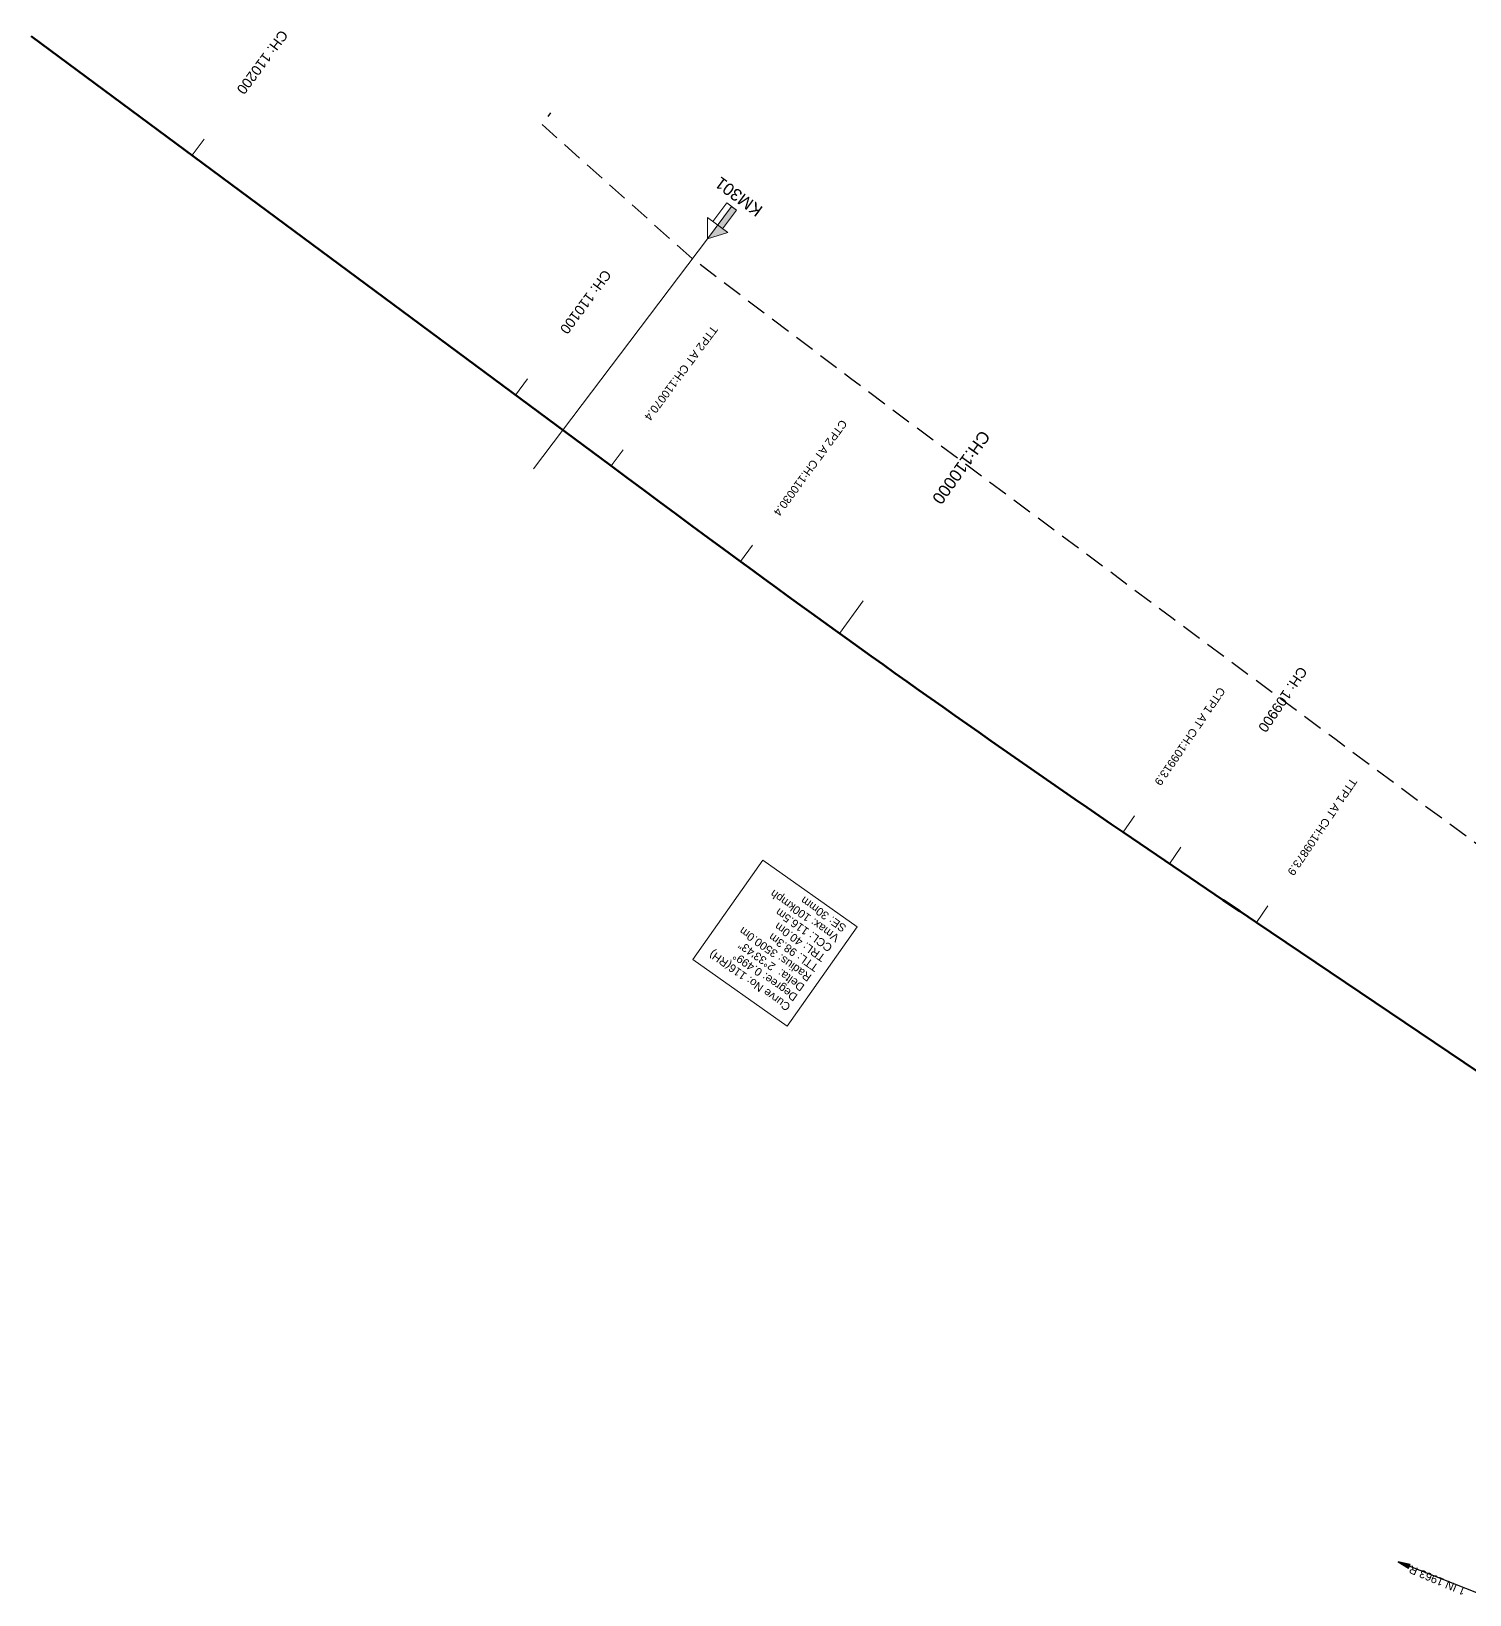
# Model space of a CAD drawing. Header units: metres. Extents: x 643874 to 646664, y 3378445 to 3380508.
# Drawn here: x 643874.1 to 644231.5, y 3380119.4 to 3380507.9 of the extents above; entities that cross this region are included whole.
import ezdxf
from ezdxf.enums import TextEntityAlignment as Align

# ---------------------------------------------------------------- set-up
doc = ezdxf.new("R2010")
doc.units = ezdxf.units.M
doc.header["$MEASUREMENT"] = 0
doc.linetypes.add('CENTER', pattern=[2, 1.25, -0.25, 0.25, -0.25])
doc.linetypes.add('DASHED2', pattern=[0.375, 0.25, -0.125])
for name, color, linetype, lineweight in [('C-ALIG-LABL-DG', 1, 'Continuous', 25), ('Cardinal_Leader', 10, 'Continuous', 0), ('Existing Chainage', 7, 'Continuous', 0), ('Existing Railway Boundary', 36, 'CENTER', 0), ('KM STONE', 7, 'Continuous', 0), ('Proposed Chainage', 10, 'Continuous', 0), ('Proposed Curve_Details', 10, 'Continuous', 0), ('PROPOSED GRADES IN PLAN', 10, 'Continuous', 0), ('Proposed TPTC Chainages', 10, 'Continuous', 0)]:
    doc.layers.add(name, color=color, linetype=linetype, lineweight=lineweight)
doc.layers.add("SARAI BANJARA STN. SRJ's", color=10, linetype='Continuous')
doc.styles.add('ARIAL', font='arial.ttf')
doc.styles.add('Style-Arial', font='arial.ttf')

# ---------------------------------------------------------------- blocks, each defined once
blk = doc.blocks.new('KM POST PLAN')
at = {"extrusion": (0, 0, -1)}
h = blk.add_hatch(color=256, dxfattribs=at)
h.paths.add_polyline_path([(0, -20), (0, -8.47), (3, -8.47), (3, -20)])
h.paths.add_polyline_path([(0, -8.47), (0, 0), (6.25, -8.47), (3, -8.47)], flags=16)
at = {"flags": 128}
for points in [[(0, 0), (-6.25, -8.47), (6.25, -8.47)], [(0, 0), (0, -20)], [(0, 0), (6.25, -8.47)], [(3, -8.47), (3, -20), (-3, -20), (-3, -8.47)]]:
    blk.add_lwpolyline(points, dxfattribs=at)
at = {"style": 'Style-Arial'}
blk.add_attdef('KM-POST', text='', height=6, dxfattribs=at).set_placement((0, -26, -263.95), align=Align.MIDDLE_CENTER)
blk = doc.blocks.new('Direction')
h = blk.add_hatch(color=256)
h.dxf.hatch_style = 1
h.paths.add_polyline_path([(-5.54, 0), (-4.75, -0.13), (-4.75, 0.13)])
blk.add_lwpolyline([(-5.54, 0), (-4.75, -0.13), (-4.75, 0.13)], close=True)
blk.add_lwpolyline([(0, 0), (-5.54, 0)])

msp = doc.modelspace()

# ---------------------------------------------------------------- linework, layer by layer
at = {"layer": 'Cardinal_Leader', "lineweight": 0, "flags": 128}
for points in [[(644018.1548, 3380399.8867), (644021.1326, 3380403.9032)], [(644050.3326, 3380376.1257), (644053.2874, 3380380.1592)], [(644145.4454, 3380308.8533), (644148.2643, 3380312.983)], [(644178.568, 3380286.4281), (644181.3633, 3380290.5738)]]:
    msp.add_lwpolyline(points, dxfattribs=at)
at = {"layer": 'Existing Chainage', "color": 7, "linetype": 'Continuous', "lineweight": 13, "flags": 128}
msp.add_lwpolyline([(644042.1551, 3380456.311), (643998.889, 3380399.1763)], dxfattribs=at)
at = {"layer": 'Existing Railway Boundary', "color": 32, "linetype": 'DASHED2', "lineweight": 25, "ltscale": 20, "flags": 128}
msp.add_lwpolyline([(644447.3185, 3380146.793), (644438.8282, 3380153.1361), (644398.771, 3380183.0605), (644358.6681, 3380212.8501), (644198.015, 3380332.0525), (644157.8811, 3380361.8733), (644117.7416, 3380391.7282), (644077.6627, 3380421.6234), (644038.4538, 3380451.287), (644001.034, 3380484.6868), (644003.2264, 3380487.6601)], dxfattribs=at)
at = {"layer": 'Proposed Chainage', "linetype": 'Continuous', "lineweight": 0, "flags": 128}
for points in [[(643917.0338, 3380481.0797), (643914.056, 3380477.0631)], [(643997.365, 3380421.5239), (643994.3873, 3380417.5074)], [(644080.7839, 3380366.3777), (644074.9447, 3380358.2596)], [(644159.752, 3380305.1709), (644156.9467, 3380301.0321)]]:
    msp.add_lwpolyline(points, dxfattribs=at)
at = {"layer": 'Proposed Curve_Details'}
msp.add_lwpolyline([(644079.3398, 3380285.3282), (644061.8984, 3380260.6687), (644038.462, 3380277.245), (644055.9034, 3380301.9046)], close=True, dxfattribs=at)
at = {"layer": "SARAI BANJARA STN. SRJ's", "color": 1, "lineweight": 50, "flags": 128}
msp.add_lwpolyline([(644418.0003, 3380124.9876), (644178.568, 3380286.4281), (644174.4224, 3380289.2235), (644170.2773, 3380292.0196), (644166.1333, 3380294.8172), (644161.9907, 3380297.6171), (644157.8501, 3380300.4198), (644153.7121, 3380303.2263), (644149.577, 3380306.0372), (644145.4454, 3380308.8533, -0.00832193), (644050.3326, 3380376.1257), (644046.3011, 3380379.0832), (644042.2733, 3380382.0458), (644038.2487, 3380385.0127), (644034.2267, 3380387.9832), (644030.2069, 3380390.9565), (644026.1887, 3380393.932), (644022.1715, 3380396.909), (644018.1548, 3380399.8867), (643874.0856, 3380506.6963)], format="xyb", dxfattribs=at)

# ---------------------------------------------------------------- block references
at = {"layer": 'C-ALIG-LABL-DG', "color": 1, "linetype": 'Continuous', "lineweight": 25, "xscale": 3.789791541545083, "yscale": 3.789791541545083, "zscale": 3.789791541545083, "rotation": 338.4263657869677}
msp.add_blockref('Direction', (644233.2772, 3380119.8729), dxfattribs=at)
at = {"layer": 'KM STONE'}
ref = msp.add_blockref('KM POST PLAN', (644042.1551, 3380456.311), dxfattribs=dict(at, xscale=0.4999999999999998, yscale=0.4999999999999998, zscale=0.4999999999999998, rotation=143.5234969409069))
ref.add_attrib('KM-POST', 'KM301', dxfattribs={"layer": '0', "height": 3, "rotation": 143.523497, "style": 'Style-Arial'}).set_placement((644049.8835, 3380466.7643), align=Align.MIDDLE_CENTER)

# ---------------------------------------------------------------- texts
at = {"layer": 'Proposed Chainage', "lineweight": 0, "attachment_point": 6, "line_spacing_factor": 0.6, "style": 'Style-Arial'}
for s, insert, char_height, rotation in [('CH: 110200', (643925.9671, 3380492.7127), 2.5, 233.447616), ('CH: 110100', (644006.2984, 3380433.157), 2.5, 233.447616), ('CH:110000', (644098.9725, 3380390.913), 3, 234.272901), ('CH: 109900', (644179.8396, 3380334.1472), 2.5, 235.870342)]:
    msp.add_mtext(s, dxfattribs=dict(at, insert=insert, char_height=char_height, rotation=rotation))
at = {"layer": 'Proposed Curve_Details', "color": 1, "lineweight": 0, "insert": (644076.8432, 3380285.5366), "char_height": 2, "attachment_point": 7, "rotation": 144.728634, "line_spacing_factor": 0.9, "style": 'ARIAL'}
msp.add_mtext('Curve No: 116(RH)\\PDegree: 0.499%%D\\PDelta:  2%%D33\'43"\\PRadius: 3500.0m\\PTTL: 98.3m\\PTRL: 40.0m\\PCCL: 116.5m\\PVmax: 100kmph\\PSE: 30mm', dxfattribs=at)
at = {"layer": 'PROPOSED GRADES IN PLAN', "color": 1, "lineweight": 13, "insert": (644230.7409, 3380121.0528), "char_height": 2, "attachment_point": 7, "rotation": 157.217117, "line_spacing_factor": 0.72, "style": 'Style-Arial'}
msp.add_mtext('1 IN 1963 R', dxfattribs=at)
at = {"layer": 'Proposed TPTC Chainages', "lineweight": 0, "char_height": 2, "attachment_point": 6, "line_spacing_factor": 0.6, "style": 'Style-Arial'}
for s, insert, rotation in [('TTP2 AT CH:110070.4', (644027.0882, 3380411.5197), 233.447616), ('CTP2 AT CH:110030.4', (644059.1969, 3380387.8095), 233.775032), ('CTP1 AT CH:109913.9', (644153.9022, 3380320.8255), 235.682235), ('TTP1 AT CH:109873.9', (644186.9538, 3380298.4484), 236.009651)]:
    msp.add_mtext(s, dxfattribs=dict(at, insert=insert, rotation=rotation))

doc.saveas('drawing.dxf')
